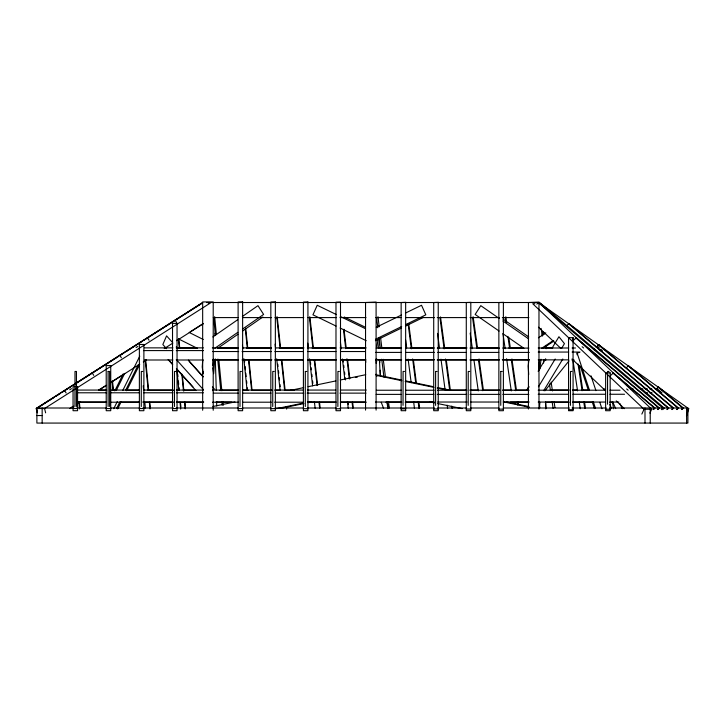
<?xml version="1.0" encoding="UTF-8"?>
<svg xmlns="http://www.w3.org/2000/svg" width="725" height="725" viewBox="0 0 725 725"><rect width="100%" height="100%" fill="white"/><g stroke="black" fill="none" stroke-linecap="round" stroke-linejoin="round"><path stroke-width="1.09" d="M202.719 360.425L202.221 366.986L203.172 373.819L203.335 371.635M212.797 365.744L213.286 359.183M215.108 335.113L215.271 332.929L215.542 334.877M214.736 359.446L213.657 373.674L212.842 367.811M528.942 359.555L528.172 366.116L528.715 374.526M539.445 359.573L538.684 366.134L538.956 370.339M542.264 335.512L542.644 332.231L542.853 335.376M539.862 369.07L541.013 359.228M376.755 348.072L377.997 339.454M376.946 359.21L376.32 363.515L376.076 359.02M378.495 348.444L379.456 338.666M686.439 416.068L688.75 408.728L539.772 303.231M213.105 390.53L213.938 388.6L212.434 386.923M641.852 414.093L644.063 409.244L651.666 409.244L649.899 413.123M114.804 390.866L123.25 373.81M116.199 390.558L124.7 373.384M113.752 408.692L117.251 401.623M122.752 390.512L139.753 356.174M116.752 408.211L119.752 402.148M125.751 390.032L138.257 364.784M117.64 408.909L121.256 401.605M126.639 390.73L139.698 364.349M527.138 389.47L528.869 386.597M538.122 371.254L545.635 358.784M551.997 348.236L558.939 336.726L564.449 343.65L561.558 348.444M538.43 386.806L555.196 358.993M543.723 390.648L562.808 358.993M212.724 390.73L213.929 388.962L212.425 387.295M527.528 388.872L528.942 387.114M544.838 390.847L568.953 360.959M573.747 340.097L576.266 337.787L659.388 408.003L658.11 409.543M610.849 375.269L613.368 372.949L654.974 408.003L653.696 409.553M653.098 409.553L654.376 408.003L612.77 372.949M657.512 409.543L658.789 408.003L575.668 337.787M536.853 304.156L538.231 302.515L662.777 408.003L661.399 409.652M567.177 325.153L569.053 323.613L668.695 408.003L667.408 409.543M672.293 409.543L673.579 408.003L598.85 344.71L596.63 347.021M596.929 347.021L598.85 344.71M626.763 367.348L628.647 365.808L678.464 408.003L677.177 409.543M682.071 409.543L683.349 408.003L658.436 386.905L656.216 389.216M656.515 389.216L658.436 386.905M662.795 409.652L664.173 408.003L539.627 302.515L206.498 302.515M666.81 409.543L668.097 408.003L568.454 323.613M671.694 409.543L672.981 408.003L598.252 344.71M676.579 409.543L677.866 408.003L628.04 365.808M681.473 409.543L682.751 408.003L657.838 386.905M212.878 336.953L237.727 319.707M242.331 316.517L257.973 305.66L263.61 314.433L242.44 329.123M214.836 348.281L237.836 332.313M217.718 348.281L237.963 334.234M242.567 331.035L262.812 316.988M538.421 337.796L545.807 332.884M541.412 348.444L553.411 340.46M542.808 348.444L553.882 341.076M609.607 408.003L687.898 408.003L687.898 423.074L36.884 423.074L36.884 408.003L202.665 302.515M37.365 412.851L36.304 408.538L202.085 303.041M54.357 397.282L36.25 408.8L37.473 411.909M56.26 396.067L60.066 393.648M61.978 392.433L71.503 386.371M73.406 385.156L118.184 356.664M120.096 355.449L123.903 353.021M125.806 351.806L142.009 341.502M143.913 340.288L202.03 303.304M69.79 389.751L71.485 388.663M136.101 347.547L137.795 346.468M36.304 408.538L44.56 408.538L210.341 303.041L208.274 303.041M70.941 407.731L72.844 406.517M77.611 403.49L79.514 402.275M98.564 390.15L106.194 385.301M110.952 382.265L122.389 374.988M144.302 361.05L146.205 359.836M176.692 340.433L178.604 339.218M190.032 331.941L203.372 323.459M69.926 408.601L73.742 406.181M77.548 403.752L80.412 401.931M98.509 390.413L106.131 385.564M110.898 382.537L139.481 364.34M143.296 361.92L146.151 360.098M164.249 348.58L172.831 343.124M176.637 340.696L203.317 323.722M376.275 327.247L401.414 315.04M405.438 313.082L421.524 305.27L425.82 314.822L405.71 324.592M375.541 339.246L401.686 326.549M375.414 340.714L401.559 328.008M405.574 326.06L423.672 317.269M577.118 354.788L577.118 353.066L579.039 352.495M212.833 406.535L234.991 401.922M290.39 390.394L303.684 387.621M308.116 386.697L335.82 380.933M340.252 380.009L365.735 374.707M355.332 377.471L357.543 377.009M276.615 408.628L303.213 403.091M280.611 408.402L303.884 403.553M308.315 402.629L311.632 401.94M238.561 302.515L243.074 302.316M271.141 302.515L275.654 302.316M303.721 302.515L308.234 302.316M336.3 302.515L340.813 302.316M365.654 302.515L376.175 302.062M401.46 302.515L405.973 302.325M434.039 302.515L438.553 302.325M466.619 302.515L471.132 302.325M499.199 302.515L503.712 302.334M528.579 302.515L539.092 302.098M534.932 303.748L532.757 303.748L644.063 409.244M213.286 317.586L238.172 317.586M242.694 317.586L271.594 317.586M274.983 317.586L303.775 317.586M307.79 317.586L336.572 317.586M339.971 317.586L365.98 317.586M375.659 317.586L401.043 317.586M405.574 317.586L434.474 317.586M437.238 317.586L466.646 317.586M470.045 317.586L499.452 317.586M502.343 317.586L528.86 317.586M568.536 337.678L573.058 337.678L573.094 409.725L568.572 409.725L568.536 337.678L568.536 339.907M595.524 346.704L597.781 346.704L599.303 348M144.628 347.864L172.894 347.864M176.284 347.864L203.417 347.864M544.819 347.855L552.731 347.855M178.522 348.009L196.547 348.009M212.334 347.909L238.353 347.909M242.875 347.909L271.159 347.909M275.681 347.909L303.956 347.909M307.355 347.909L335.63 347.909M340.152 347.909L366.17 347.909M379.809 347.918L401.306 347.918M410.359 347.918L434.121 347.918M437.51 347.918L439.776 347.918M443.174 347.918L466.927 347.918M470.326 347.918L472.582 347.918M477.113 347.918L498.61 347.918M503.132 347.918L505.397 347.918M508.787 347.918L523.495 347.918M538.213 348L568.708 348M572.088 348L575.478 348M218.162 348.054L238.525 348.054M246.446 348.054L271.34 348.054M279.252 348.054L303.014 348.054M312.067 348.054L335.82 348.054M346.006 348.054L365.237 348.054M376.202 348.091L401.088 348.091M405.61 348.091L433.885 348.091M437.275 348.091L466.692 348.091M470.081 348.091L499.489 348.091M502.887 348.091L528.897 348.091M143.496 350.583L172.894 350.583M176.284 350.583L203.417 350.583M600.101 350.583L602.357 350.583L600.835 349.296M212.679 351.534L238.697 351.534M242.087 351.534L271.494 351.534M274.893 351.534L303.168 351.534M307.69 351.534L335.974 351.534M340.496 351.534L365.382 351.534M538.213 352.06L568.708 352.06M572.088 352.06L580 352.06M375.514 352.413L401.523 352.413M406.054 352.413L434.329 352.413M437.719 352.413L466.003 352.413M470.525 352.413L498.8 352.413M503.322 352.413L529.341 352.413M215.289 359.808L237.909 359.808M242.44 359.808L271.857 359.808M275.246 359.808L303.53 359.808M308.062 359.808L336.346 359.808M340.868 359.808L365.753 359.808M375.623 359.772L401.632 359.772M406.154 359.772L434.438 359.772M437.827 359.772L466.103 359.772M470.634 359.772L498.909 359.772M502.298 359.772L529.449 359.772M212.588 359.962L238.607 359.962M241.996 359.962L271.404 359.962M274.802 359.962L303.077 359.962M307.599 359.962L335.883 359.962M340.406 359.962L365.291 359.962M378.332 359.944L400.961 359.944M405.493 359.944L433.777 359.944M437.166 359.944L466.583 359.944M469.981 359.944L499.389 359.944M502.787 359.944L528.806 359.944M538.213 359.863L568.708 359.863M144.628 359.999L172.894 359.999M176.284 359.999L203.417 359.999M543.678 360.008L545.934 360.008M571.934 360.008L574.191 360.008M108.161 371.463L109.566 371.463M142.725 371.463L141.312 371.463L141.266 406.498M175.885 371.463L174.471 371.463L174.426 406.498M241.461 371.463L240.047 371.463L240.002 406.498M274.186 371.463L272.781 371.463L272.727 406.498M305.352 371.463L306.766 371.463M339.336 371.463L337.932 371.463L337.877 406.498M404.496 371.463L403.082 371.463L403.037 405.375M435.653 371.463L437.066 371.463M469.646 371.463L468.232 371.463L468.187 405.375M500.803 371.463L502.217 371.463M571.898 371.463L570.484 371.463L570.439 405.375M608.991 371.463L607.577 371.463L607.532 404.242M630.949 388.908L633.115 388.908M640.764 388.908L642.975 388.908M645.187 388.908L647.407 388.908M649.618 388.908L651.838 388.908M655.155 388.908L657.376 388.908L661.182 392.134M78.3 390.068L106.484 390.068M110.988 390.068L139.173 390.068M143.686 390.068L172.994 390.068M176.374 390.068L203.435 390.068M212.461 390.059L238.471 390.059M243.002 390.059L271.277 390.059M274.666 390.059L302.95 390.059M307.472 390.059L335.748 390.059M340.27 390.059L366.288 390.059M449.437 390.095L466.402 390.095M469.8 390.095L477.712 390.095M482.243 390.095L499.208 390.095M502.606 390.095L511.66 390.095M515.049 390.095L527.492 390.095M551.172 390.059L569.279 390.059M572.668 390.059L577.2 390.059M581.722 390.059L588.51 390.059M98.79 390.204L106.711 390.204M112.366 390.204L115.755 390.204M127.065 390.204L139.508 390.204M147.42 390.204L173.438 390.204M176.828 390.204L179.093 390.204M183.615 390.204L194.925 390.204M219.856 390.222L237.963 390.222M242.485 390.222L248.14 390.222M251.539 390.222L271.902 390.222M275.292 390.222L279.823 390.222M284.345 390.222L294.531 390.222M376.402 390.231L401.278 390.231M405.81 390.231L434.085 390.231M437.474 390.231L466.891 390.231M470.28 390.231L499.688 390.231M503.077 390.231L529.096 390.231M538.186 390.204L568.454 390.204M572.94 390.204L605.457 390.204M609.942 390.204L620.029 390.204M77.176 392.787L106.484 392.787M110.988 392.787L139.173 392.787M143.686 392.787L172.994 392.787M176.374 392.787L203.435 392.787M645.341 392.787L647.552 392.787M649.763 392.787L651.983 392.787M659.732 392.787L661.952 392.787M213.322 393.131L238.208 393.131M242.73 393.131L271.005 393.131M275.527 393.131L303.811 393.131M307.201 393.131L335.476 393.131M340.007 393.131L366.016 393.131M538.186 394.264L568.454 394.264M572.94 394.264L605.457 394.264M609.942 394.264L624.515 394.264M376.166 394.382L401.052 394.382M405.583 394.382L433.858 394.382M437.248 394.382L466.655 394.382M470.054 394.382L499.462 394.382M502.851 394.382L528.869 394.382M78.2 402.058L106.475 402.058M120.042 402.058L139.273 402.058M142.662 402.058L173.193 402.058M176.592 402.058L203.734 402.058M216.113 402.04L231.955 402.04M307.753 402.04L336.038 402.04M340.56 402.04L365.454 402.04M375.423 402.031L401.433 402.031M405.955 402.031L434.239 402.031M437.628 402.031L467.036 402.031M470.434 402.031L498.709 402.031M503.232 402.031L529.25 402.031M538.186 402.058L568.454 402.058M572.94 402.058L605.457 402.058M609.942 402.058L618.914 402.058M78.3 402.203L106.484 402.203M110.988 402.203L139.173 402.203M143.686 402.203L172.994 402.203M176.374 402.203L203.435 402.203M212.47 402.203L238.489 402.203M243.011 402.203L271.286 402.203M274.684 402.203L302.959 402.203M307.482 402.203L335.757 402.203M340.288 402.203L366.297 402.203M385.899 402.167L401.741 402.167M405.139 402.167L433.423 402.167M510.346 402.167L528.452 402.167M546.632 402.203L569.261 402.203M572.659 402.203L593.023 402.203M609.997 402.203L613.386 402.203M36.884 408.003L73.932 408.003M76.741 408.003L106.702 408.003M110.273 408.003L139.952 408.003M142.87 408.003L173.384 408.003M176.112 408.003L238.108 408.003M242.63 408.003L270.833 408.003M275.355 408.003L303.403 408.003M307.436 408.003L335.983 408.003M340.252 408.003L434.375 408.003M437.574 408.003L466.284 408.003M470.806 408.003L498.863 408.003M503.386 408.003L569.315 408.003M572.079 408.003L606.254 408.003M73.053 408.538L77.575 408.538M106.213 408.547L110.735 408.547M139.372 408.556L143.885 408.556M172.523 408.556L177.045 408.556M238.108 408.601L242.63 408.601M270.833 408.646L275.355 408.646M303.403 408.692L307.926 408.692M335.983 408.746L340.505 408.746M686.502 408.728L688.75 408.728M401.133 408.846L405.656 408.846M433.713 408.963L438.235 408.963M466.284 409.036L470.806 409.036M498.863 409.127L503.386 409.127M605.638 409.235L610.16 409.235M405.656 410.676L401.133 410.712L401.133 302.479M36.884 415.543L42.159 415.543M375.903 374.707L401.387 380.009M405.819 380.933L433.523 386.697M437.954 387.621L451.249 390.394M506.648 401.922L528.806 406.535M376.338 375.396L401.822 380.707M405.148 381.395L433.958 387.395M437.284 388.083L448.358 390.394M503.757 401.922L529.241 407.233M429.998 401.94L434.429 402.864M437.755 403.553L462.133 408.628M344.248 316.988L365.364 327.247M336.337 314.55L317.233 305.27L312.937 314.822L336.056 326.06M340.351 316.499L365.491 328.715M340.079 328.008L366.225 340.714M189.198 332.458L203.263 339.49M178.45 338.874L197.544 348.426M502.987 319.072L528.752 336.953M499.181 318.429L480.775 305.66L475.147 314.433L499.072 331.035M502.86 320.985L528.625 338.865M502.751 333.591L523.912 348.281M631.466 388.6L634.031 390.775M635.752 392.216L637.465 393.666M593.458 348.471L596.041 350.655M641.562 389.216L644.135 391.4M582.112 346.704L583.634 348M626.627 388.908L628.149 390.195M540.37 303.748L651.666 409.244M538.485 327.202L560.579 348.145M572.034 359.011L604.777 390.041M616.232 400.898L624.415 408.655M172.586 342.553L166.578 335.856L162.835 344.52L166.596 348.707M176.347 346.74L177.852 348.408M188.373 360.135L203.417 376.882M176.338 347.103L177.843 348.779M189.125 361.34L202.656 376.411M176.365 359.591L203.435 389.733M168.871 360.062L172.623 364.249M177.136 369.279L192.922 386.86M168.109 359.591L172.623 364.621M176.383 368.808L195.931 390.576M175.033 320.097L176.655 322.634M147.402 337.678L149.024 340.215M119.779 355.259L121.392 357.806M92.148 372.84L93.761 375.387M64.516 390.422L66.138 392.968M619.947 403.544L622.231 408.673M612.969 402.457L615.715 408.619M376.076 374.191L376.864 376.248M386.751 401.931L389.126 408.103M381.214 402.23L383.588 408.392M603.998 388.509L604.777 390.603M609.924 404.441L611.474 408.61M590.993 375.786L595.941 390.657M599.82 402.339L601.94 408.719M577.118 353.066L589.479 390.24M593.367 401.922L595.479 408.302M580.299 366.071L588.419 390.503M592.307 402.185L594.428 408.565M44.56 408.538L45.63 412.851M612.543 402.203L613.54 408.8M579.058 365.482L582.746 390.005M584.586 402.257L585.428 407.831M578.052 363.986L582.075 390.73M583.752 401.877L584.758 408.556M572.877 359.7L577.571 390.902M579.248 402.049L580.245 408.737M543.605 332.086L543.94 334.307M545.608 345.408L546.106 348.743M551.118 382.057L552.45 390.938M554.118 402.04L554.96 407.595M541.104 328.389L542.264 336.164M549.45 383.915L550.447 390.576M552.115 401.686L553.121 408.347M505.805 316.771L506.612 322.317M508.859 337.868L510.309 347.864M511.923 358.966L516.427 390.059M518.203 402.275L518.52 404.496M505.162 317.459L505.805 321.909M507.899 336.346L509.666 348.553M511.279 359.663L515.783 390.757M517.396 401.858L517.877 405.193M503.068 334.298L505.162 348.734M506.612 358.73L511.279 390.938M473.144 316.762L477.485 347.855M479.044 358.966L483.385 390.059M472.528 317.405L476.869 348.498M478.418 359.609L482.759 390.702M470.19 333.138L472.365 348.68M473.914 359.79L478.255 390.884M440.51 316.916L444.733 348.344M446.237 359.564L450.307 389.869M439.912 317.45L444.126 348.879M445.485 358.975L449.708 390.403M451.82 406.109L452.119 408.356M437.51 333.346L439.468 347.937M440.981 359.165L445.05 389.461M447.162 405.175L447.615 408.547M408.719 323.649L411.909 348.335M413.359 359.564L416.395 383.126M418.86 402.212L419.585 407.822M408.148 324.12L411.329 348.807M412.634 358.911L415.815 383.597M418.135 401.559L419.005 408.293M405.665 340.016L406.671 347.873M408.121 359.102L411.166 382.664M413.622 401.741L414.492 408.483M377.979 316.653L379.229 326.757M380.616 337.977L381.867 348.082M383.253 359.301L385.473 377.263M388.528 401.949L389.216 407.559M376.592 317.668L377.843 327.763M379.084 337.868L380.335 347.964M381.722 359.192L383.942 377.145M386.996 401.84L387.83 408.574M344.003 329.25L346.26 348.335M347.583 359.555L349.84 378.631M352.631 402.203L353.292 407.812M343.469 329.585L345.725 348.662M346.922 358.757L349.314 378.958M352.105 402.529L352.767 408.139M343.079 359.745L343.342 361.993M343.741 365.364L344.003 367.602M344.538 372.097L344.801 374.336M345.2 377.707L345.462 379.945M348.127 402.393L348.39 404.641M340.424 342.118L341.212 348.852M342.408 358.957L344.801 379.157M347.456 401.605L348.254 408.338M309.883 316.907L313.436 348.326M314.704 359.555L317.613 385.365M319.517 402.203L320.151 407.812M309.376 317.151L312.928 348.58M314.197 359.799L317.115 385.609M319.009 402.447L319.643 408.057M310.445 361.993L310.699 364.24M311.079 367.602L311.333 369.85M311.841 374.336L312.094 376.583M312.602 381.069L312.856 383.317M307.781 343.161L308.415 348.77M309.557 358.875L312.602 385.809M314.378 401.523L315.139 408.257M277.222 316.907L280.611 348.326M281.817 359.555L285.079 389.851M276.742 317.061L280.122 348.48M281.336 359.709L284.599 390.005M286.411 406.843L286.647 409.09M277.793 364.24L278.028 366.478M278.518 370.973L278.753 373.212M279.243 377.707L279.478 379.945M279.968 384.44L280.203 386.688M275.128 344.194L275.609 348.68M276.696 358.784L280.086 390.204M245.712 328.126L247.778 348.326M248.929 359.546L252.028 389.851M245.367 329.304L247.325 348.381M248.467 359.609L251.575 389.914M244.416 359.745L244.651 361.993M245.104 366.478L245.449 369.85M245.793 373.212L246.138 376.583M246.6 381.069L246.835 383.317M247.288 387.803L247.524 390.05M242.467 345.218L242.812 348.58M243.845 358.685L247.062 390.104M214.654 316.635L216.394 334.587M218.796 359.283L221.841 390.702M222.928 401.931L223.255 405.293M213.676 317.632L215.416 335.593M217.708 359.156L220.753 390.585M221.841 401.804L222.167 405.175M178.867 339.164L179.737 348.163M182.356 375.169L183.887 390.929M184.975 402.185L185.528 407.803M178.432 339.101L179.302 348.109M181.812 373.991L183.452 390.866M184.54 402.121L185.192 408.873M177.734 374.245L177.951 376.502M178.395 380.997L178.722 384.377M179.048 387.748L179.265 390.005M180.579 403.508L180.906 406.879M176.864 369.687L178.83 389.941M180.027 402.321L180.688 409.072M145.689 360.053L148.598 390.041M149.785 402.257L150.32 407.803M145.254 360.053L148.163 390.041M149.35 402.257L149.993 408.918M143.224 385.8L143.659 390.24M144.837 402.457L145.381 408.003M112.529 381.16L113.39 390.041M112.103 381.151L112.964 390.041M79.378 402.257L79.913 407.803M78.943 402.257L79.596 408.918M365.563 359.029L365.753 362.4M379.701 360.18L379.818 362.409M380.208 370.23L380.489 375.822M379.429 359.754L380.208 375.396M545.698 401.75L546.016 408.474M543.469 359.663L543.623 363.017M545.481 402.23L545.798 408.945M539.672 401.976L539.781 404.215M539.463 402.447L539.726 408.048M215.316 358.92L216.277 390.286M216.612 401.487L216.748 405.973M686.602 408.003L686.602 423.074M650.225 408.003L650.225 423.074M644.996 408.003L644.996 423.074M573.058 337.678L573.058 339.907M573.058 408.003L573.094 410.712L568.536 410.712L568.536 408.003M538.974 302.515L538.974 409.045M528.425 302.515L528.425 409.045M503.386 302.515L503.386 410.712L498.863 410.712L498.863 302.515M500.757 371.463L500.757 405.375M470.806 302.515L470.806 410.712L466.284 410.712L466.284 302.515M438.235 302.506L438.235 410.712L433.713 410.712L433.713 302.506M435.607 371.463L435.607 405.375M405.656 302.479L405.656 410.712M376.094 302.515L376.094 410.114M365.545 302.515L365.545 410.114M305.307 371.463L305.307 406.498M213.213 410.25L213.213 301.926L202.665 301.926L202.665 410.25M109.62 371.463L109.62 406.498M108.107 371.463L108.107 406.498M76.46 406.498L76.46 371.463L75.001 371.463L74.956 406.498M42.159 408.003L42.159 423.074M242.63 301.981L238.108 301.981L238.108 410.712L242.63 410.712L242.63 301.981M275.355 302.044L270.833 302.044L270.833 410.712L275.355 410.712L275.355 302.044M307.926 302.126L303.403 302.126L303.403 410.712L307.926 410.712L307.926 302.126M340.505 302.225L335.983 302.225L335.983 410.712L340.505 410.712L340.505 302.225M177.045 323.377L172.523 323.377L172.523 410.712L177.045 410.712L177.045 323.377M143.885 344.475L139.372 344.475L139.372 410.712L143.885 410.712L143.885 344.475M110.735 365.581L106.213 365.581L106.213 410.712L110.735 410.712L110.735 365.581M610.16 372.84L605.638 372.84L605.638 410.712L610.16 410.712L610.16 372.84M77.575 386.679L73.053 386.679L73.053 410.712L77.575 410.712L77.575 386.679"/></g></svg>
